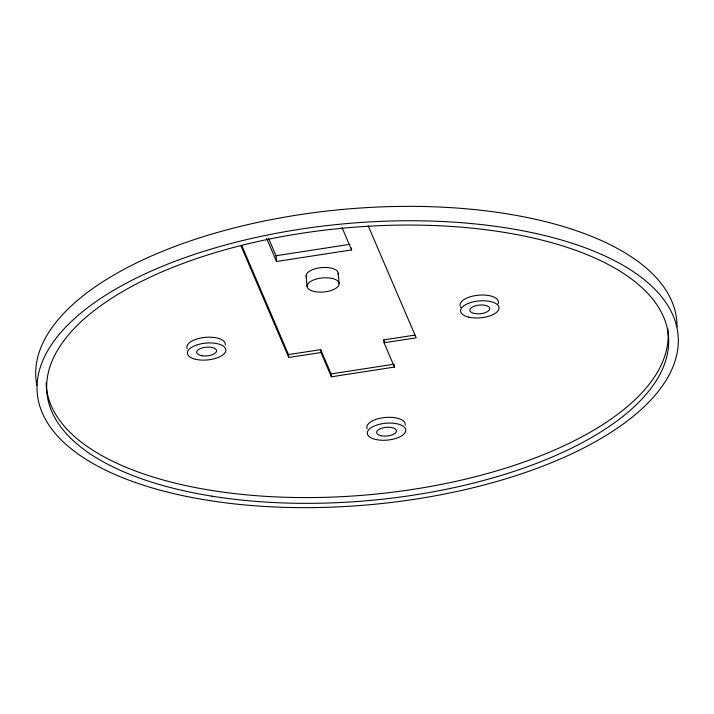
<?xml version="1.0" encoding="UTF-8"?>
<svg xmlns="http://www.w3.org/2000/svg" width="714" height="714" viewBox="0 0 714 714"><rect width="100%" height="100%" fill="white"/><g stroke="black" fill="none" stroke-linecap="round" stroke-linejoin="round"><path stroke-width="1.07" d="M268.669 238.619L276.006 255.737L349.985 244.322M266.608 238.333L276.532 261.494L351.6 249.909L351.422 247.99M241.841 245.67L288.501 354.599L320.702 349.628L331.109 373.922L331.367 376.805L394.449 367.067L394.28 365.149M394.449 367.067L384.052 342.782L383.784 339.9L414.852 335.107M240.797 245.491L288.759 357.473L320.97 352.511L331.367 376.805M384.052 342.782L416.191 337.82L368.219 225.838M331.109 373.922L394.19 364.185M342.104 227.757L351.6 249.909M383.784 339.9L384.65 341.926M338.177 273.15L339.123 283.512A16.083 7.051 -5.2 0 1 315.624 291.767A16.083 7.051 -5.2 0 1 314.553 279.602A16.083 7.051 -5.2 0 1 339.123 283.512M320.702 349.628L320.97 352.511M306.136 276.041L307.074 286.412M288.501 354.599L288.759 357.473M276.006 255.737L276.532 261.494M36.842 385.274A321.737 141.042 -5.2 0 1 343.461 209.354A321.737 141.042 -5.2 0 1 677.006 326.923M306.386 277.032A16.083 7.051 -5.2 0 1 321.541 267.572A16.083 7.051 -5.2 0 1 338.097 274.167M668.063 331.858A312.08 136.811 -5.2 0 1 363.14 495.239A312.08 136.811 -5.2 0 1 46.107 382.811M667.76 328.547A312.08 136.811 -5.2 0 1 667.983 330.752M367.103 428.837A19.305 8.461 -5.2 0 1 385.06 417.503A19.305 8.461 -5.2 0 1 405.213 425.187M460.039 305.467A19.305 8.461 -5.2 0 1 480.808 295.052A19.305 8.461 -5.2 0 1 498.069 304.03M460.949 307.582A19.305 8.461 -5.2 0 1 460.334 306.556M187.175 348.691A19.305 8.461 -5.2 0 1 205.132 337.365A19.305 8.461 -5.2 0 1 225.285 345.049M375.626 439.467A19.305 8.461 -5.2 0 0 405.731 430.953A19.305 8.461 -5.2 0 0 378.304 424.607A19.305 8.461 -5.2 0 0 375.626 439.467M380.785 435.665A9.978 4.373 -5.2 0 0 396.448 431.372A9.978 4.373 -5.2 0 0 382.436 427.981A9.978 4.373 -5.2 0 0 380.785 435.665M468.857 317.186A19.305 8.461 -5.2 0 0 498.961 308.671A19.305 8.461 -5.2 0 0 471.535 302.325A19.305 8.461 -5.2 0 0 468.857 317.186M474.515 313.5A9.978 4.373 -5.2 0 0 489.715 308.814A9.978 4.373 -5.2 0 0 475.113 305.86A9.978 4.373 -5.2 0 0 474.515 313.5M203.178 499.541A321.737 141.042 -5.2 0 0 678.246 337.704A321.737 141.042 -5.2 0 0 191.539 255.353A321.737 141.042 -5.2 0 0 203.178 499.541M211.79 496.141A312.08 136.811 -5.2 0 0 668.5 336.508A312.08 136.811 -5.2 0 0 192.673 259.95A312.08 136.811 -5.2 0 0 211.79 496.141M201.892 355.742A9.978 4.373 -5.2 0 0 216.565 350.681A9.978 4.373 -5.2 0 0 201.428 348.173A9.978 4.373 -5.2 0 0 201.892 355.742M195.698 359.32A19.305 8.461 -5.2 0 0 225.802 350.806A19.305 8.461 -5.2 0 0 198.376 344.469A19.305 8.461 -5.2 0 0 195.698 359.32"/></g></svg>
